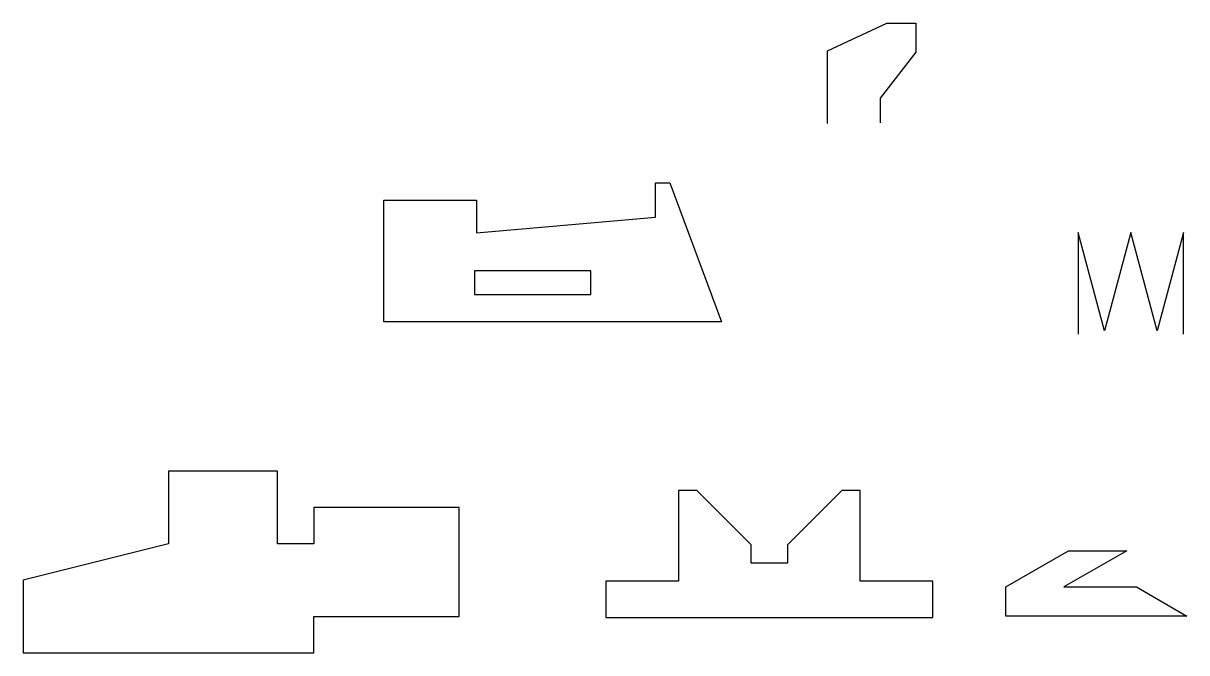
# Model space of a CAD drawing. Header units: millimetres. Extents: x 80 to 721, y 80 to 427.
import ezdxf

# ---------------------------------------------------------------- set-up
doc = ezdxf.new("R2010")
doc.units = ezdxf.units.MM

msp = doc.modelspace()

# ---------------------------------------------------------------- linework, layer by layer
for p, q in [((522.88, 411.73), (555.57, 426.97)), ((555.57, 426.97), (571.57, 426.97)), ((571.57, 426.97), (571.57, 410.97)), ((522.88, 371.73), (522.88, 411.73)), ((571.57, 410.97), (551.86, 385.75)), ((551.86, 385.75), (551.86, 372.03)), ((428.19, 320.08), (428.19, 339.08)), ((428.19, 339.08), (436.19, 339.08)), ((436.19, 339.08), (464.56, 262.45)), ((278.56, 262.45), (278.56, 329.45)), ((278.56, 329.45), (329.56, 329.45)), ((329.56, 329.45), (329.56, 311.45)), ((329.56, 311.45), (428.19, 320.08)), ((675.57, 257.5), (661.08, 311.59)), ((661.08, 311.59), (661.08, 255.59)), ((690.07, 311.59), (675.57, 257.5)), ((704.56, 257.5), (690.07, 311.59)), ((719.06, 311.59), (704.56, 257.5)), ((719.06, 255.59), (719.06, 311.59)), ((392.56, 290.45), (328.56, 290.45)), ((328.56, 290.45), (328.56, 277.45)), ((392.56, 277.45), (392.56, 290.45)), ((328.56, 277.45), (392.56, 277.45)), ((464.56, 262.45), (278.56, 262.45)), ((220, 180), (160, 180)), ((160, 180), (160, 140)), ((220, 140), (220, 180)), ((450.91, 169.42), (440.91, 169.42)), ((440.91, 169.42), (440.91, 119.42)), ((480.91, 139.42), (450.91, 169.42)), ((530.91, 169.42), (500.91, 139.42)), ((540.91, 169.42), (530.91, 169.42)), ((540.91, 119.42), (540.91, 169.42)), ((320, 160), (240, 160)), ((240, 160), (240, 140)), ((320, 100), (320, 160)), ((160, 140), (80, 120)), ((240, 140), (220, 140)), ((480.91, 129.42), (480.91, 139.42)), ((500.91, 139.42), (500.91, 129.42)), ((621.08, 116.25), (655.72, 136.25)), ((687.72, 136.25), (653.08, 116.25)), ((655.72, 136.25), (687.72, 136.25)), ((500.91, 129.42), (480.91, 129.42)), ((80, 120), (80, 80)), ((440.91, 119.42), (400.91, 119.42)), ((400.91, 119.42), (400.91, 99.42)), ((580.91, 119.42), (540.91, 119.42)), ((580.91, 99.42), (580.91, 119.42)), ((621.08, 100.25), (621.08, 116.25)), ((653.08, 116.25), (693.08, 116.25)), ((693.08, 116.25), (720.79, 100.25)), ((240, 80), (240, 100)), ((240, 100), (320, 100)), ((400.91, 99.42), (580.91, 99.42)), ((720.79, 100.25), (621.08, 100.25)), ((80, 80), (240, 80))]:
    msp.add_line(p, q)

doc.saveas('drawing.dxf')
